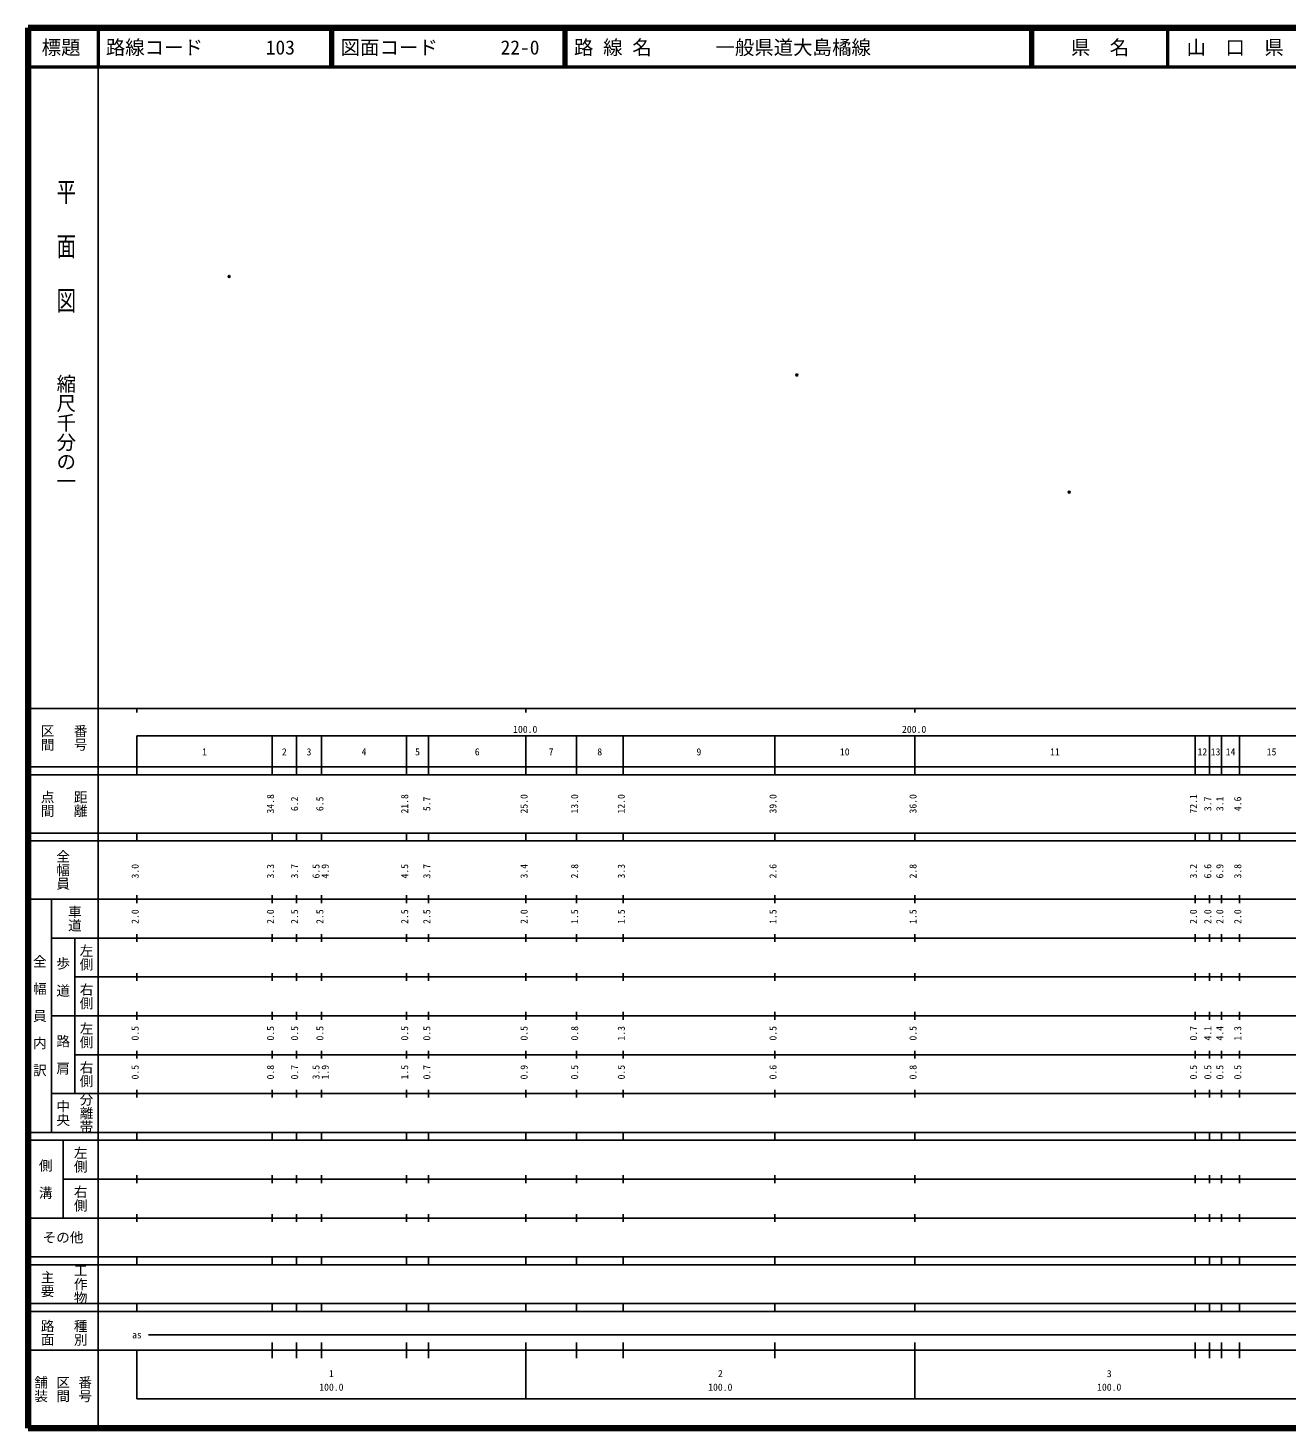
# Model space of a CAD drawing. Units: millimetres on the paper. Extents: x 40 to 680, y 20 to 380.
# Drawn here: x 40 to 363.7, y 20 to 380 of the extents above; entities that cross this region are included whole.
import ezdxf
from ezdxf.enums import TextEntityAlignment as Align

# ---------------------------------------------------------------- set-up
doc = ezdxf.new("R2010")
doc.units = ezdxf.units.MM
doc.header["$PDMODE"] = 32
doc.header["$PDSIZE"] = 0.5
doc.layers.add('M-OTRS', color=6, linetype='Continuous')
doc.layers.add('M-TTL-TXT', color=7, linetype='Continuous')
for name, color, linetype, lineweight in [('M-TTL', 2, 'Continuous', 140), ('M-TTL-BAND', 7, 'Continuous', 25), ('M-TTL-LINE', 7, 'Continuous', 50)]:
    doc.layers.add(name, color=color, linetype=linetype, lineweight=lineweight)
doc.styles.add('@ＭＳ ゴシック', font='')
doc.styles.add('ＭＳ ゴシック', font='')
doc.styles.get('@ＭＳ ゴシック').set_extended_font_data('@MS Gothic')
doc.styles.get('ＭＳ ゴシック').set_extended_font_data('MS Gothic')

msp = doc.modelspace()

# ---------------------------------------------------------------- linework, layer by layer
at = {"layer": 'M-OTRS'}
for p in [(91.709, 316.114), (237.677, 290.771), (307.72, 260.674)]:
    msp.add_point(p, dxfattribs=at)
at = {"layer": 'M-TTL'}
for p, q in [((40, 380), (40, 20)), ((680, 380), (40, 380)), ((40, 20), (680, 20))]:
    msp.add_line(p, q, dxfattribs=at)
at = {"layer": 'M-TTL-BAND'}
for p, q in [((58, 370), (58, 20)), ((40, 205), (579, 205)), ((68, 205), (68, 204)), ((168, 205), (168, 204)), ((268, 205), (268, 204)), ((68, 198), (579, 198)), ((68, 198), (68, 188)), ((102.8, 188), (102.8, 198)), ((109, 188), (109, 198)), ((115.5, 188), (115.5, 198)), ((137.3, 188), (137.3, 198)), ((143, 188), (143, 198)), ((168, 188), (168, 198)), ((181, 188), (181, 198)), ((193, 188), (193, 198)), ((232, 188), (232, 198)), ((268, 188), (268, 198)), ((340.1, 188), (340.1, 198)), ((343.8, 188), (343.8, 198)), ((346.9, 188), (346.9, 198)), ((351.5, 188), (351.5, 198)), ((40, 190), (579, 190)), ((40, 188), (579, 188)), ((40, 173), (579, 173)), ((68, 171), (68, 173)), ((102.8, 171), (102.8, 173)), ((109, 171), (109, 173)), ((115.5, 171), (115.5, 173)), ((137.3, 171), (137.3, 173)), ((143, 171), (143, 173)), ((168, 171), (168, 173)), ((181, 171), (181, 173)), ((193, 171), (193, 173)), ((232, 171), (232, 173)), ((268, 171), (268, 173)), ((340.1, 171), (340.1, 173)), ((343.8, 171), (343.8, 173)), ((346.9, 171), (346.9, 173)), ((351.5, 171), (351.5, 173)), ((40, 171), (579, 171)), ((40, 156), (579, 156)), ((46, 96), (46, 156)), ((68, 155), (68, 157)), ((102.8, 155), (102.8, 157)), ((109, 155), (109, 157)), ((115.5, 155), (115.5, 157)), ((137.3, 155), (137.3, 157)), ((143, 155), (143, 157)), ((168, 155), (168, 157)), ((181, 155), (181, 157)), ((193, 155), (193, 157)), ((232, 155), (232, 157)), ((268, 155), (268, 157)), ((340.1, 155), (340.1, 157)), ((343.8, 155), (343.8, 157)), ((346.9, 155), (346.9, 157)), ((351.5, 155), (351.5, 157)), ((46, 146), (579, 146)), ((52, 146), (52, 106)), ((68, 145), (68, 147)), ((102.8, 145), (102.8, 147)), ((109, 145), (109, 147)), ((115.5, 145), (115.5, 147)), ((137.3, 145), (137.3, 147)), ((143, 145), (143, 147)), ((168, 145), (168, 147)), ((181, 145), (181, 147)), ((193, 145), (193, 147)), ((232, 145), (232, 147)), ((268, 145), (268, 147)), ((340.1, 145), (340.1, 147)), ((343.8, 145), (343.8, 147)), ((346.9, 145), (346.9, 147)), ((351.5, 145), (351.5, 147)), ((68, 135), (68, 137)), ((102.8, 135), (102.8, 137)), ((109, 135), (109, 137)), ((115.5, 135), (115.5, 137)), ((137.3, 135), (137.3, 137)), ((143, 135), (143, 137)), ((168, 135), (168, 137)), ((181, 135), (181, 137)), ((193, 135), (193, 137)), ((232, 135), (232, 137)), ((268, 135), (268, 137)), ((340.1, 135), (340.1, 137)), ((343.8, 135), (343.8, 137)), ((346.9, 135), (346.9, 137)), ((351.5, 135), (351.5, 137)), ((52, 136), (579, 136)), ((46, 126), (579, 126)), ((68, 125), (68, 127)), ((102.8, 125), (102.8, 127)), ((109, 125), (109, 127)), ((115.5, 125), (115.5, 127)), ((137.3, 125), (137.3, 127)), ((143, 125), (143, 127)), ((168, 125), (168, 127)), ((181, 125), (181, 127)), ((193, 125), (193, 127)), ((232, 125), (232, 127)), ((268, 125), (268, 127)), ((340.1, 125), (340.1, 127)), ((343.8, 125), (343.8, 127)), ((346.9, 125), (346.9, 127)), ((351.5, 125), (351.5, 127)), ((52, 116), (579, 116)), ((68, 115), (68, 117)), ((102.8, 115), (102.8, 117)), ((109, 115), (109, 117)), ((115.5, 115), (115.5, 117)), ((137.3, 115), (137.3, 117)), ((143, 115), (143, 117)), ((168, 115), (168, 117)), ((181, 115), (181, 117)), ((193, 115), (193, 117)), ((232, 115), (232, 117)), ((268, 115), (268, 117)), ((340.1, 115), (340.1, 117)), ((343.8, 115), (343.8, 117)), ((346.9, 115), (346.9, 117)), ((351.5, 115), (351.5, 117)), ((46, 106), (579, 106)), ((68, 105), (68, 107)), ((102.8, 105), (102.8, 107)), ((109, 105), (109, 107)), ((115.5, 105), (115.5, 107)), ((137.3, 105), (137.3, 107)), ((143, 105), (143, 107)), ((168, 105), (168, 107)), ((181, 105), (181, 107)), ((193, 105), (193, 107)), ((232, 105), (232, 107)), ((268, 105), (268, 107)), ((340.1, 105), (340.1, 107)), ((343.8, 105), (343.8, 107)), ((346.9, 105), (346.9, 107)), ((351.5, 105), (351.5, 107)), ((40, 96), (579, 96)), ((40, 94), (579, 94)), ((49, 94), (49, 74)), ((68, 94), (68, 96)), ((102.8, 94), (102.8, 96)), ((109, 94), (109, 96)), ((115.5, 94), (115.5, 96)), ((137.3, 94), (137.3, 96)), ((143, 94), (143, 96)), ((168, 94), (168, 96)), ((181, 94), (181, 96)), ((193, 94), (193, 96)), ((232, 94), (232, 96)), ((268, 94), (268, 96)), ((340.1, 94), (340.1, 96)), ((343.8, 94), (343.8, 96)), ((346.9, 94), (346.9, 96)), ((351.5, 94), (351.5, 96)), ((49, 84), (579, 84)), ((68, 83), (68, 85)), ((102.8, 83), (102.8, 85)), ((109, 83), (109, 85)), ((115.5, 83), (115.5, 85)), ((137.3, 83), (137.3, 85)), ((143, 83), (143, 85)), ((168, 83), (168, 85)), ((181, 83), (181, 85)), ((193, 83), (193, 85)), ((232, 83), (232, 85)), ((268, 83), (268, 85)), ((340.1, 83), (340.1, 85)), ((343.8, 83), (343.8, 85)), ((346.9, 83), (346.9, 85)), ((351.5, 83), (351.5, 85)), ((40, 74), (579, 74)), ((68, 73), (68, 75)), ((102.8, 73), (102.8, 75)), ((109, 73), (109, 75)), ((115.5, 73), (115.5, 75)), ((137.3, 73), (137.3, 75)), ((143, 73), (143, 75)), ((168, 73), (168, 75)), ((181, 73), (181, 75)), ((193, 73), (193, 75)), ((232, 73), (232, 75)), ((268, 73), (268, 75)), ((340.1, 73), (340.1, 75)), ((343.8, 73), (343.8, 75)), ((346.9, 73), (346.9, 75)), ((351.5, 73), (351.5, 75)), ((40, 64), (579, 64)), ((40, 62), (579, 62)), ((68, 62), (68, 64)), ((102.8, 62), (102.8, 64)), ((109, 62), (109, 64)), ((115.5, 62), (115.5, 64)), ((137.3, 62), (137.3, 64)), ((143, 62), (143, 64)), ((168, 62), (168, 64)), ((181, 62), (181, 64)), ((193, 62), (193, 64)), ((232, 62), (232, 64)), ((268, 62), (268, 64)), ((340.1, 62), (340.1, 64)), ((343.8, 62), (343.8, 64)), ((346.9, 62), (346.9, 64)), ((351.5, 62), (351.5, 64)), ((40, 52), (579, 52)), ((68, 50), (68, 52)), ((102.8, 50), (102.8, 52)), ((109, 50), (109, 52)), ((115.5, 50), (115.5, 52)), ((137.3, 50), (137.3, 52)), ((143, 50), (143, 52)), ((168, 50), (168, 52)), ((181, 50), (181, 52)), ((193, 50), (193, 52)), ((232, 50), (232, 52)), ((268, 50), (268, 52)), ((340.1, 50), (340.1, 52)), ((343.8, 50), (343.8, 52)), ((346.9, 50), (346.9, 52)), ((351.5, 50), (351.5, 52)), ((40, 50), (579, 50)), ((71, 44), (565, 44)), ((40, 40), (579, 40)), ((68, 40), (68, 27.5)), ((102.8, 38), (102.8, 42)), ((109, 38), (109, 42)), ((115.5, 38), (115.5, 42)), ((137.3, 38), (137.3, 42)), ((143, 38), (143, 42)), ((168, 27.5), (168, 42)), ((181, 38), (181, 42)), ((193, 38), (193, 42)), ((232, 38), (232, 42)), ((268, 27.5), (268, 42)), ((340.1, 38), (340.1, 42)), ((343.8, 38), (343.8, 42)), ((346.9, 38), (346.9, 42)), ((351.5, 38), (351.5, 42)), ((68, 27.5), (579, 27.5))]:
    msp.add_line(p, q, dxfattribs=at)
at = {"layer": 'M-TTL-LINE'}
for p, q in [((58, 380), (58, 370)), ((117.75, 380), (117.75, 370)), ((118.25, 380), (118.25, 370)), ((177.75, 380), (177.75, 370)), ((178.25, 380), (178.25, 370)), ((297.75, 380), (297.75, 370)), ((298.25, 380), (298.25, 370)), ((333, 380), (333, 370)), ((40, 370), (680, 370))]:
    msp.add_line(p, q, dxfattribs=at)

# ---------------------------------------------------------------- texts
at = {"layer": 'M-TTL-BAND', "style": '@ＭＳ ゴシック', "width": 1.4}
msp.add_text('平  面  図', height=3.666, rotation=270, dxfattribs=at).set_placement((49.777, 306.475), align=Align.MIDDLE_RIGHT)
at = {"layer": 'M-TTL-BAND', "style": '@ＭＳ ゴシック'}
msp.add_text('縮尺千分の一', height=3.666, rotation=270, dxfattribs=at).set_placement((49.777, 261.03), align=Align.MIDDLE_RIGHT)
for s, p in [('区間', (45, 197.5)), ('番号', (53.5, 197.5)), ('点間', (45, 180.5)), ('距離', (53.5, 180.5)), ('全幅員', (49, 163.5)), ('車道', (52, 151)), ('左側', (55, 141)), ('全\u3000幅\u3000員\u3000内\u3000訳', (43, 126)), ('歩\u3000道', (49, 136)), ('右側', (55, 131)), ('左側', (55, 121)), ('路\u3000肩', (49, 116)), ('右側', (55, 111)), ('分離帯', (55, 101)), ('中央', (49, 101)), ('左側', (53.5, 89)), ('側\u3000溝', (44.5, 84)), ('右側', (53.5, 79)), ('工作物', (53.5, 57)), ('主要', (45, 57)), ('路面', (45, 44.5)), ('種別', (53.5, 44.5)), ('舗装', (43.333, 30)), ('区間', (49, 30)), ('番号', (54.667, 30))]:
    msp.add_text(s, height=2.566, rotation=270, dxfattribs=at).set_placement(p, align=Align.MIDDLE_CENTER)
at = {"layer": 'M-TTL-BAND', "style": 'ＭＳ ゴシック'}
for s, p in [('100.0', (167.844, 198.195)), ('200.0', (267.844, 198.195)), ('1', (85.4, 192.405)), ('2', (105.9, 192.405)), ('3', (112.25, 192.405)), ('4', (126.4, 192.405)), ('5', (140.15, 192.405)), ('6', (155.5, 192.405)), ('7', (174.5, 192.405)), ('8', (187, 192.405)), ('9', (212.5, 192.405)), ('10', (250, 192.405)), ('11', (304.05, 192.405)), ('12', (341.95, 192.405)), ('13', (345.35, 192.405)), ('14', (349.2, 192.405)), ('15', (359.75, 192.405)), ('as', (68, 42.5)), ('1', (118, 32.523)), ('2', (218, 32.523)), ('3', (318, 32.523)), ('100.0', (118, 29.033)), ('100.0', (218, 29.033)), ('100.0', (318, 29.033))]:
    msp.add_text(s, height=1.833, dxfattribs=at).set_placement(p, align=Align.BOTTOM_CENTER)
for s, p in [('34.8', (103.8, 180.5)), ('6.2', (110, 180.5)), ('6.5', (116.5, 180.5)), ('21.8', (138.3, 180.5)), ('5.7', (144, 180.5)), ('25.0', (169, 180.5)), ('13.0', (182, 180.5)), ('12.0', (194, 180.5)), ('39.0', (233, 180.5)), ('36.0', (269, 180.5)), ('72.1', (341.1, 180.5)), ('3.7', (344.8, 180.5)), ('3.1', (347.9, 180.5)), ('4.6', (352.5, 180.5)), ('3.0', (69, 163.174)), ('3.3', (103.8, 163.174)), ('3.7', (110, 163.174)), ('6.5', (115.5, 163.174)), ('4.9', (117.87, 163.174)), ('4.5', (138.3, 163.174)), ('3.7', (144, 163.174)), ('3.4', (169, 163.174)), ('2.8', (182, 163.174)), ('3.3', (194, 163.174)), ('2.6', (233, 163.174)), ('2.8', (269, 163.174)), ('3.2', (341.1, 163.174)), ('6.6', (344.8, 163.174)), ('6.9', (347.9, 163.174)), ('3.8', (352.5, 163.174)), ('2.0', (69, 151.5)), ('2.0', (103.8, 151.5)), ('2.5', (110, 151.5)), ('2.5', (116.5, 151.5)), ('2.5', (138.3, 151.5)), ('2.5', (144, 151.5)), ('2.0', (169, 151.5)), ('1.5', (182, 151.5)), ('1.5', (194, 151.5)), ('1.5', (233, 151.5)), ('1.5', (269, 151.5)), ('2.0', (341.1, 151.5)), ('2.0', (344.8, 151.5)), ('2.0', (347.9, 151.5)), ('2.0', (352.5, 151.5)), ('0.5', (69, 121.5)), ('0.5', (103.8, 121.5)), ('0.5', (110, 121.5)), ('0.5', (116.5, 121.5)), ('0.5', (138.3, 121.5)), ('0.5', (144, 121.5)), ('0.5', (169, 121.5)), ('0.8', (182, 121.5)), ('1.3', (194, 121.5)), ('0.5', (233, 121.5)), ('0.5', (269, 121.5)), ('0.7', (341.1, 121.5)), ('4.1', (344.8, 121.5)), ('4.4', (347.9, 121.5)), ('1.3', (352.5, 121.5)), ('0.5', (69, 111.5)), ('0.8', (103.8, 111.5)), ('0.7', (110, 111.5)), ('3.5', (115.5, 111.5)), ('1.9', (117.87, 111.5)), ('1.5', (138.3, 111.5)), ('0.7', (144, 111.5)), ('0.9', (169, 111.5)), ('0.5', (182, 111.5)), ('0.5', (194, 111.5)), ('0.6', (233, 111.5)), ('0.8', (269, 111.5)), ('0.5', (341.1, 111.5)), ('0.5', (344.8, 111.5)), ('0.5', (347.9, 111.5)), ('0.5', (352.5, 111.5))]:
    msp.add_text(s, height=1.833, rotation=90, dxfattribs=at).set_placement(p, align=Align.BOTTOM_CENTER)
msp.add_text('その他', height=2.566, dxfattribs=at).set_placement((49, 69), align=Align.MIDDLE_CENTER)
at = {"layer": 'M-TTL-TXT', "style": 'ＭＳ ゴシック'}
for s, p in [('標題', (48.5, 375)), ('県\u3000名', (315.625, 375)), ('山\u3000口\u3000県', (350.375, 375))]:
    msp.add_text(s, height=3.666, dxfattribs=at).set_placement(p, align=Align.MIDDLE_CENTER)
for s, p in [('路線コード', (60, 375)), ('103', (101.142, 375)), ('図面コード', (120.38, 375)), ('22-0', (161.521, 375)), ('路 線 名', (180.38, 375)), ('一般県道大島橘線', (216.734, 375))]:
    msp.add_text(s, height=3.666, dxfattribs=at).set_placement(p, align=Align.MIDDLE_LEFT)

doc.saveas('drawing.dxf')
